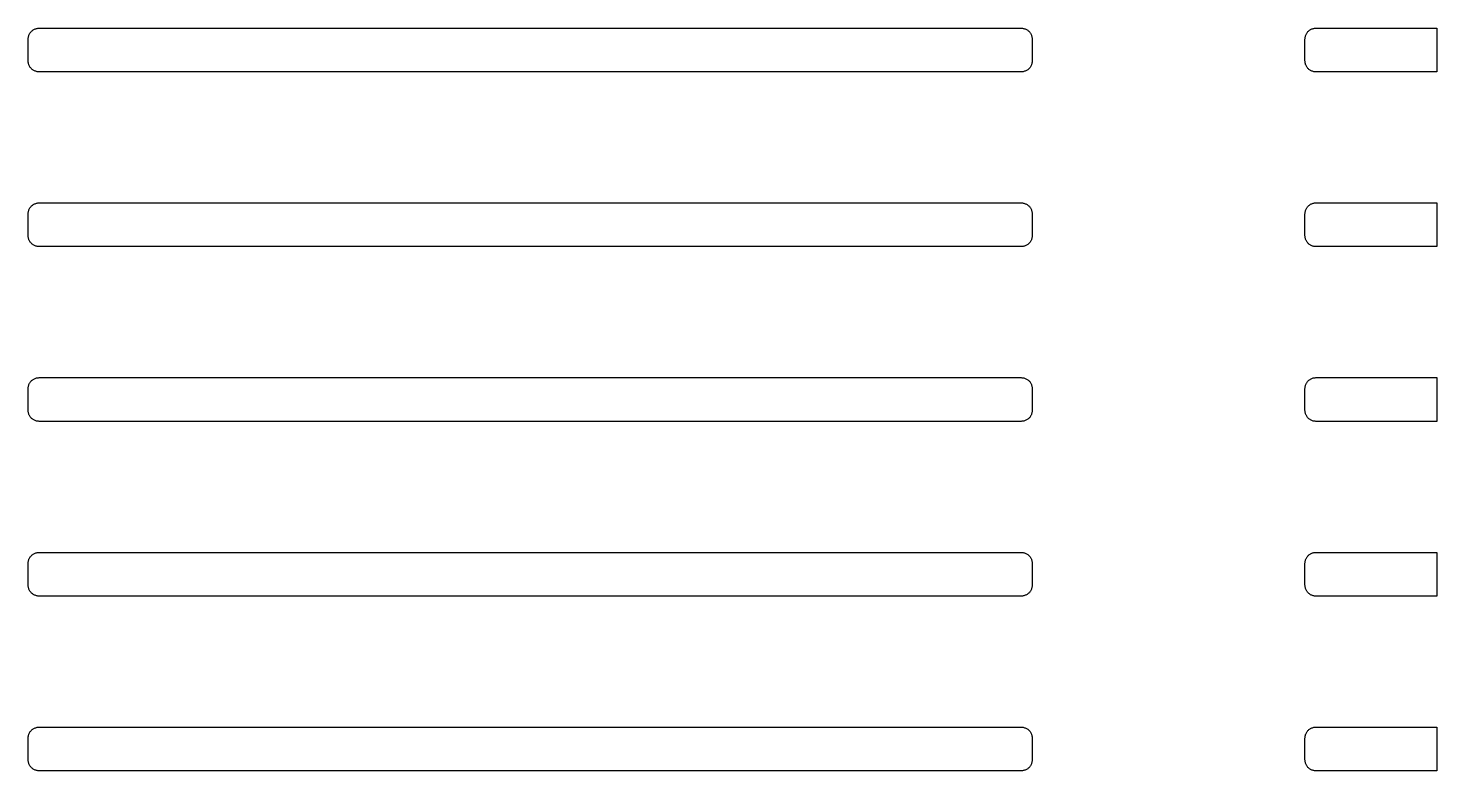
# Model space of a CAD drawing. Header units: metres. Extents: x -163 to 163, y -163 to 163.
# Drawn here: x -44.7 to -5.97, y 99.6 to 120 of the extents above; entities that cross this region are included whole.
import ezdxf

# ---------------------------------------------------------------- set-up
doc = ezdxf.new("R2010")
doc.units = ezdxf.units.M

msp = doc.modelspace()

# ---------------------------------------------------------------- linework, layer by layer
for p, q in [((-44.6989, 119.701), (-44.6983, 119.72)), ((-44.6989, 119.101), (-44.6989, 119.701)), ((-44.6983, 119.72), (-44.6966, 119.739)), ((-44.6966, 119.739), (-44.6936, 119.757)), ((-44.6936, 119.757), (-44.6895, 119.776)), ((-44.6895, 119.776), (-44.6843, 119.794)), ((-44.6843, 119.794), (-44.6779, 119.811)), ((-44.6779, 119.811), (-44.6704, 119.829)), ((-44.6704, 119.829), (-44.6618, 119.846)), ((-44.6618, 119.846), (-44.6523, 119.862)), ((-44.6523, 119.862), (-44.6416, 119.877)), ((-44.6416, 119.877), (-44.6301, 119.892)), ((-44.6301, 119.892), (-44.6176, 119.906)), ((-44.6176, 119.906), (-44.6043, 119.92)), ((-44.6043, 119.92), (-44.5902, 119.932)), ((-44.5902, 119.932), (-44.5753, 119.944)), ((-44.5753, 119.944), (-44.5597, 119.954)), ((-44.5597, 119.954), (-44.5435, 119.964)), ((-44.5435, 119.964), (-44.5267, 119.972)), ((-44.5267, 119.972), (-44.5094, 119.98)), ((-44.5094, 119.98), (-44.4917, 119.986)), ((-44.4917, 119.986), (-44.4736, 119.992)), ((-44.4736, 119.992), (-44.4552, 119.996)), ((-44.4552, 119.996), (-44.4366, 119.999)), ((-44.4366, 119.999), (-44.4178, 120)), ((-44.4178, 120), (-44.3989, 120.001)), ((-44.3989, 120.001), (-17.3989, 120.001)), ((-17.3989, 120.001), (-17.3801, 120)), ((-17.3801, 120), (-17.3613, 119.999)), ((-17.3613, 119.999), (-17.3427, 119.996)), ((-17.3427, 119.996), (-17.3243, 119.992)), ((-17.3243, 119.992), (-17.3062, 119.986)), ((-17.3062, 119.986), (-17.2885, 119.98)), ((-17.2885, 119.98), (-17.2712, 119.972)), ((-17.2712, 119.972), (-17.2544, 119.964)), ((-17.2544, 119.964), (-17.2382, 119.954)), ((-17.2382, 119.954), (-17.2226, 119.944)), ((-17.2226, 119.944), (-17.2077, 119.932)), ((-17.2077, 119.932), (-17.1936, 119.92)), ((-17.1936, 119.92), (-17.1803, 119.906)), ((-17.1803, 119.906), (-17.1678, 119.892)), ((-17.1678, 119.892), (-17.1562, 119.877)), ((-17.1562, 119.877), (-17.1456, 119.862)), ((-17.1456, 119.862), (-17.1361, 119.846)), ((-17.1361, 119.846), (-17.1275, 119.829)), ((-17.1275, 119.829), (-17.12, 119.811)), ((-17.12, 119.811), (-17.1136, 119.794)), ((-17.1136, 119.794), (-17.1084, 119.776)), ((-17.1084, 119.776), (-17.1043, 119.757)), ((-17.1043, 119.757), (-17.1013, 119.739)), ((-17.1013, 119.739), (-17.0995, 119.72)), ((-17.0995, 119.72), (-17.099, 119.701)), ((-17.099, 119.701), (-17.099, 119.101)), ((-9.59894, 119.701), (-9.59836, 119.72)), ((-9.59894, 119.101), (-9.59894, 119.701)), ((-9.59836, 119.72), (-9.59657, 119.739)), ((-9.59657, 119.739), (-9.59363, 119.757)), ((-9.59363, 119.757), (-9.58952, 119.776)), ((-9.58952, 119.776), (-9.58426, 119.794)), ((-9.58426, 119.794), (-9.57788, 119.811)), ((-9.57788, 119.811), (-9.57039, 119.829)), ((-9.57039, 119.829), (-9.56184, 119.846)), ((-9.56184, 119.846), (-9.55225, 119.862)), ((-9.55225, 119.862), (-9.54166, 119.877)), ((-9.54166, 119.877), (-9.53011, 119.892)), ((-9.53011, 119.892), (-9.51764, 119.906)), ((-9.51764, 119.906), (-9.5043, 119.92)), ((-9.5043, 119.92), (-9.49017, 119.932)), ((-9.49017, 119.932), (-9.47528, 119.944)), ((-9.47528, 119.944), (-9.45969, 119.954)), ((-9.45969, 119.954), (-9.44347, 119.964)), ((-9.44347, 119.964), (-9.42668, 119.972)), ((-9.42668, 119.972), (-9.40938, 119.98)), ((-9.40938, 119.98), (-9.39165, 119.986)), ((-9.39165, 119.986), (-9.37355, 119.992)), ((-9.37355, 119.992), (-9.35516, 119.996)), ((-9.35516, 119.996), (-9.33655, 119.999)), ((-9.33655, 119.999), (-9.31778, 120)), ((-9.31778, 120), (-9.29895, 120.001)), ((-9.29895, 120.001), (-5.97498, 120.001)), ((-5.97498, 120.001), (-5.97498, 118.801)), ((-44.6983, 119.082), (-44.6989, 119.101)), ((-44.6966, 119.063), (-44.6983, 119.082)), ((-44.6936, 119.045), (-44.6966, 119.063)), ((-44.6895, 119.026), (-44.6936, 119.045)), ((-44.6843, 119.008), (-44.6895, 119.026)), ((-44.6779, 118.991), (-44.6843, 119.008)), ((-44.6704, 118.973), (-44.6779, 118.991)), ((-44.6618, 118.957), (-44.6704, 118.973)), ((-44.6523, 118.94), (-44.6618, 118.957)), ((-44.6416, 118.925), (-44.6523, 118.94)), ((-44.6301, 118.91), (-44.6416, 118.925)), ((-44.6176, 118.896), (-44.6301, 118.91)), ((-44.6043, 118.882), (-44.6176, 118.896)), ((-17.1803, 118.896), (-17.1936, 118.882)), ((-17.1678, 118.91), (-17.1803, 118.896)), ((-17.1562, 118.925), (-17.1678, 118.91)), ((-17.1456, 118.94), (-17.1562, 118.925)), ((-17.1361, 118.957), (-17.1456, 118.94)), ((-17.1275, 118.973), (-17.1361, 118.957)), ((-17.12, 118.991), (-17.1275, 118.973)), ((-17.1136, 119.008), (-17.12, 118.991)), ((-17.1084, 119.026), (-17.1136, 119.008)), ((-17.1043, 119.045), (-17.1084, 119.026)), ((-17.1013, 119.063), (-17.1043, 119.045)), ((-17.0995, 119.082), (-17.1013, 119.063)), ((-17.099, 119.101), (-17.0995, 119.082)), ((-9.59836, 119.082), (-9.59894, 119.101)), ((-9.59657, 119.063), (-9.59836, 119.082)), ((-9.59363, 119.045), (-9.59657, 119.063)), ((-9.58952, 119.026), (-9.59363, 119.045)), ((-9.58426, 119.008), (-9.58952, 119.026)), ((-9.57788, 118.991), (-9.58426, 119.008)), ((-9.57039, 118.973), (-9.57788, 118.991)), ((-9.56184, 118.957), (-9.57039, 118.973)), ((-9.55225, 118.94), (-9.56184, 118.957)), ((-9.54166, 118.925), (-9.55225, 118.94)), ((-9.53011, 118.91), (-9.54166, 118.925)), ((-9.51764, 118.896), (-9.53011, 118.91)), ((-9.5043, 118.882), (-9.51764, 118.896)), ((-44.5902, 118.87), (-44.6043, 118.882)), ((-44.5753, 118.858), (-44.5902, 118.87)), ((-44.5597, 118.848), (-44.5753, 118.858)), ((-44.5435, 118.838), (-44.5597, 118.848)), ((-44.5267, 118.83), (-44.5435, 118.838)), ((-44.5094, 118.822), (-44.5267, 118.83)), ((-44.4917, 118.816), (-44.5094, 118.822)), ((-44.4736, 118.81), (-44.4917, 118.816)), ((-44.4552, 118.806), (-44.4736, 118.81)), ((-44.4366, 118.803), (-44.4552, 118.806)), ((-44.4178, 118.802), (-44.4366, 118.803)), ((-44.3989, 118.801), (-44.4178, 118.802)), ((-17.3989, 118.801), (-44.3989, 118.801)), ((-17.3801, 118.802), (-17.3989, 118.801)), ((-17.3613, 118.803), (-17.3801, 118.802)), ((-17.3427, 118.806), (-17.3613, 118.803)), ((-17.3243, 118.81), (-17.3427, 118.806)), ((-17.3062, 118.816), (-17.3243, 118.81)), ((-17.2885, 118.822), (-17.3062, 118.816)), ((-17.2712, 118.83), (-17.2885, 118.822)), ((-17.2544, 118.838), (-17.2712, 118.83)), ((-17.2382, 118.848), (-17.2544, 118.838)), ((-17.2226, 118.858), (-17.2382, 118.848)), ((-17.2077, 118.87), (-17.2226, 118.858)), ((-17.1936, 118.882), (-17.2077, 118.87)), ((-9.49017, 118.87), (-9.5043, 118.882)), ((-9.47528, 118.858), (-9.49017, 118.87)), ((-9.45969, 118.848), (-9.47528, 118.858)), ((-9.44347, 118.838), (-9.45969, 118.848)), ((-9.42668, 118.83), (-9.44347, 118.838)), ((-9.40938, 118.822), (-9.42668, 118.83)), ((-9.39165, 118.816), (-9.40938, 118.822)), ((-9.37355, 118.81), (-9.39165, 118.816)), ((-9.35516, 118.806), (-9.37355, 118.81)), ((-9.33655, 118.803), (-9.35516, 118.806)), ((-9.31778, 118.802), (-9.33655, 118.803)), ((-9.29895, 118.801), (-9.31778, 118.802)), ((-5.97498, 118.801), (-9.29895, 118.801)), ((-44.6843, 114.994), (-44.6779, 115.011)), ((-44.6779, 115.011), (-44.6704, 115.029)), ((-44.6704, 115.029), (-44.6618, 115.046)), ((-44.6618, 115.046), (-44.6523, 115.062)), ((-44.6523, 115.062), (-44.6416, 115.077)), ((-44.6416, 115.077), (-44.6301, 115.092)), ((-44.6301, 115.092), (-44.6176, 115.106)), ((-44.6176, 115.106), (-44.6043, 115.12)), ((-44.6043, 115.12), (-44.5902, 115.132)), ((-44.5902, 115.132), (-44.5753, 115.144)), ((-44.5753, 115.144), (-44.5597, 115.154)), ((-44.5597, 115.154), (-44.5435, 115.164)), ((-44.5435, 115.164), (-44.5267, 115.172)), ((-44.5267, 115.172), (-44.5094, 115.18)), ((-44.5094, 115.18), (-44.4917, 115.186)), ((-44.4917, 115.186), (-44.4736, 115.192)), ((-44.4736, 115.192), (-44.4552, 115.196)), ((-44.4552, 115.196), (-44.4366, 115.199)), ((-44.4366, 115.199), (-44.4178, 115.2)), ((-44.4178, 115.2), (-44.3989, 115.201)), ((-44.3989, 115.201), (-17.3989, 115.201)), ((-17.3989, 115.201), (-17.3801, 115.2)), ((-17.3801, 115.2), (-17.3613, 115.199)), ((-17.3613, 115.199), (-17.3427, 115.196)), ((-17.3427, 115.196), (-17.3243, 115.192)), ((-17.3243, 115.192), (-17.3062, 115.186)), ((-17.3062, 115.186), (-17.2885, 115.18)), ((-17.2885, 115.18), (-17.2712, 115.172)), ((-17.2712, 115.172), (-17.2544, 115.164)), ((-17.2544, 115.164), (-17.2382, 115.154)), ((-17.2382, 115.154), (-17.2226, 115.144)), ((-17.2226, 115.144), (-17.2077, 115.132)), ((-17.2077, 115.132), (-17.1936, 115.12)), ((-17.1936, 115.12), (-17.1803, 115.106)), ((-17.1803, 115.106), (-17.1678, 115.092)), ((-17.1678, 115.092), (-17.1562, 115.077)), ((-17.1562, 115.077), (-17.1456, 115.062)), ((-17.1456, 115.062), (-17.1361, 115.046)), ((-17.1361, 115.046), (-17.1275, 115.029)), ((-17.1275, 115.029), (-17.12, 115.011)), ((-17.12, 115.011), (-17.1136, 114.994)), ((-9.58426, 114.994), (-9.57788, 115.011)), ((-9.57788, 115.011), (-9.57039, 115.029)), ((-9.57039, 115.029), (-9.56184, 115.046)), ((-9.56184, 115.046), (-9.55225, 115.062)), ((-9.55225, 115.062), (-9.54166, 115.077)), ((-9.54166, 115.077), (-9.53011, 115.092)), ((-9.53011, 115.092), (-9.51764, 115.106)), ((-9.51764, 115.106), (-9.5043, 115.12)), ((-9.5043, 115.12), (-9.49017, 115.132)), ((-9.49017, 115.132), (-9.47528, 115.144)), ((-9.47528, 115.144), (-9.45969, 115.154)), ((-9.45969, 115.154), (-9.44347, 115.164)), ((-9.44347, 115.164), (-9.42668, 115.172)), ((-9.42668, 115.172), (-9.40938, 115.18)), ((-9.40938, 115.18), (-9.39165, 115.186)), ((-9.39165, 115.186), (-9.37355, 115.192)), ((-9.37355, 115.192), (-9.35516, 115.196)), ((-9.35516, 115.196), (-9.33655, 115.199)), ((-9.33655, 115.199), (-9.31778, 115.2)), ((-9.31778, 115.2), (-9.29895, 115.201)), ((-9.29895, 115.201), (-5.97498, 115.201)), ((-5.97498, 115.201), (-5.97498, 114.001)), ((-44.6989, 114.901), (-44.6983, 114.92)), ((-44.6989, 114.301), (-44.6989, 114.901)), ((-44.6983, 114.92), (-44.6966, 114.939)), ((-44.6966, 114.939), (-44.6936, 114.957)), ((-44.6936, 114.957), (-44.6895, 114.976)), ((-44.6895, 114.976), (-44.6843, 114.994)), ((-17.1136, 114.994), (-17.1084, 114.976)), ((-17.1084, 114.976), (-17.1043, 114.957)), ((-17.1043, 114.957), (-17.1013, 114.939)), ((-17.1013, 114.939), (-17.0995, 114.92)), ((-17.0995, 114.92), (-17.099, 114.901)), ((-17.099, 114.901), (-17.099, 114.301)), ((-9.59894, 114.901), (-9.59836, 114.92)), ((-9.59894, 114.301), (-9.59894, 114.901)), ((-9.59836, 114.92), (-9.59657, 114.939)), ((-9.59657, 114.939), (-9.59363, 114.957)), ((-9.59363, 114.957), (-9.58952, 114.976)), ((-9.58952, 114.976), (-9.58426, 114.994)), ((-44.6983, 114.282), (-44.6989, 114.301)), ((-44.6966, 114.263), (-44.6983, 114.282)), ((-44.6936, 114.245), (-44.6966, 114.263)), ((-44.6895, 114.226), (-44.6936, 114.245)), ((-17.1043, 114.245), (-17.1084, 114.226)), ((-17.1013, 114.263), (-17.1043, 114.245)), ((-17.0995, 114.282), (-17.1013, 114.263)), ((-17.099, 114.301), (-17.0995, 114.282)), ((-9.59836, 114.282), (-9.59894, 114.301)), ((-9.59657, 114.263), (-9.59836, 114.282)), ((-9.59363, 114.245), (-9.59657, 114.263)), ((-9.58952, 114.226), (-9.59363, 114.245)), ((-44.6843, 114.208), (-44.6895, 114.226)), ((-44.6779, 114.191), (-44.6843, 114.208)), ((-44.6704, 114.173), (-44.6779, 114.191)), ((-44.6618, 114.157), (-44.6704, 114.173)), ((-44.6523, 114.14), (-44.6618, 114.157)), ((-44.6416, 114.125), (-44.6523, 114.14)), ((-44.6301, 114.11), (-44.6416, 114.125)), ((-44.6176, 114.096), (-44.6301, 114.11)), ((-44.6043, 114.082), (-44.6176, 114.096)), ((-44.5902, 114.07), (-44.6043, 114.082)), ((-44.5753, 114.058), (-44.5902, 114.07)), ((-44.5597, 114.048), (-44.5753, 114.058)), ((-44.5435, 114.038), (-44.5597, 114.048)), ((-44.5267, 114.03), (-44.5435, 114.038)), ((-44.5094, 114.022), (-44.5267, 114.03)), ((-44.4917, 114.016), (-44.5094, 114.022)), ((-44.4736, 114.01), (-44.4917, 114.016)), ((-44.4552, 114.006), (-44.4736, 114.01)), ((-44.4366, 114.003), (-44.4552, 114.006)), ((-44.4178, 114.002), (-44.4366, 114.003)), ((-44.3989, 114.001), (-44.4178, 114.002)), ((-17.3989, 114.001), (-44.3989, 114.001)), ((-17.3801, 114.002), (-17.3989, 114.001)), ((-17.3613, 114.003), (-17.3801, 114.002)), ((-17.3427, 114.006), (-17.3613, 114.003)), ((-17.3243, 114.01), (-17.3427, 114.006)), ((-17.3062, 114.016), (-17.3243, 114.01)), ((-17.2885, 114.022), (-17.3062, 114.016)), ((-17.2712, 114.03), (-17.2885, 114.022)), ((-17.2544, 114.038), (-17.2712, 114.03)), ((-17.2382, 114.048), (-17.2544, 114.038)), ((-17.2226, 114.058), (-17.2382, 114.048)), ((-17.2077, 114.07), (-17.2226, 114.058)), ((-17.1936, 114.082), (-17.2077, 114.07)), ((-17.1803, 114.096), (-17.1936, 114.082)), ((-17.1678, 114.11), (-17.1803, 114.096)), ((-17.1562, 114.125), (-17.1678, 114.11)), ((-17.1456, 114.14), (-17.1562, 114.125)), ((-17.1361, 114.157), (-17.1456, 114.14)), ((-17.1275, 114.173), (-17.1361, 114.157)), ((-17.12, 114.191), (-17.1275, 114.173)), ((-17.1136, 114.208), (-17.12, 114.191)), ((-17.1084, 114.226), (-17.1136, 114.208)), ((-9.58426, 114.208), (-9.58952, 114.226)), ((-9.57788, 114.191), (-9.58426, 114.208)), ((-9.57039, 114.173), (-9.57788, 114.191)), ((-9.56184, 114.157), (-9.57039, 114.173)), ((-9.55225, 114.14), (-9.56184, 114.157)), ((-9.54166, 114.125), (-9.55225, 114.14)), ((-9.53011, 114.11), (-9.54166, 114.125)), ((-9.51764, 114.096), (-9.53011, 114.11)), ((-9.5043, 114.082), (-9.51764, 114.096)), ((-9.49017, 114.07), (-9.5043, 114.082)), ((-9.47528, 114.058), (-9.49017, 114.07)), ((-9.45969, 114.048), (-9.47528, 114.058)), ((-9.44347, 114.038), (-9.45969, 114.048)), ((-9.42668, 114.03), (-9.44347, 114.038)), ((-9.40938, 114.022), (-9.42668, 114.03)), ((-9.39165, 114.016), (-9.40938, 114.022)), ((-9.37355, 114.01), (-9.39165, 114.016)), ((-9.35516, 114.006), (-9.37355, 114.01)), ((-9.33655, 114.003), (-9.35516, 114.006)), ((-9.31778, 114.002), (-9.33655, 114.003)), ((-9.29895, 114.001), (-9.31778, 114.002)), ((-5.97498, 114.001), (-9.29895, 114.001)), ((-44.5597, 110.354), (-44.5435, 110.364)), ((-44.5435, 110.364), (-44.5267, 110.372)), ((-44.5267, 110.372), (-44.5094, 110.38)), ((-44.5094, 110.38), (-44.4917, 110.386)), ((-44.4917, 110.386), (-44.4736, 110.392)), ((-44.4736, 110.392), (-44.4552, 110.396)), ((-44.4552, 110.396), (-44.4366, 110.399)), ((-44.4366, 110.399), (-44.4178, 110.4)), ((-44.4178, 110.4), (-44.3989, 110.401)), ((-44.3989, 110.401), (-17.3989, 110.401)), ((-17.3989, 110.401), (-17.3801, 110.4)), ((-17.3801, 110.4), (-17.3613, 110.399)), ((-17.3613, 110.399), (-17.3427, 110.396)), ((-17.3427, 110.396), (-17.3243, 110.392)), ((-17.3243, 110.392), (-17.3062, 110.386)), ((-17.3062, 110.386), (-17.2885, 110.38)), ((-17.2885, 110.38), (-17.2712, 110.372)), ((-17.2712, 110.372), (-17.2544, 110.364)), ((-17.2544, 110.364), (-17.2382, 110.354)), ((-9.45969, 110.354), (-9.44347, 110.364)), ((-9.44347, 110.364), (-9.42668, 110.372)), ((-9.42668, 110.372), (-9.40938, 110.38)), ((-9.40938, 110.38), (-9.39165, 110.386)), ((-9.39165, 110.386), (-9.37355, 110.392)), ((-9.37355, 110.392), (-9.35516, 110.396)), ((-9.35516, 110.396), (-9.33655, 110.399)), ((-9.33655, 110.399), (-9.31778, 110.4)), ((-9.31778, 110.4), (-9.29895, 110.401)), ((-9.29895, 110.401), (-5.97498, 110.401)), ((-5.97498, 110.401), (-5.97498, 109.201)), ((-44.6989, 110.101), (-44.6983, 110.12)), ((-44.6989, 109.501), (-44.6989, 110.101)), ((-44.6983, 110.12), (-44.6966, 110.139)), ((-44.6966, 110.139), (-44.6936, 110.157)), ((-44.6936, 110.157), (-44.6895, 110.176)), ((-44.6895, 110.176), (-44.6843, 110.194)), ((-44.6843, 110.194), (-44.6779, 110.211)), ((-44.6779, 110.211), (-44.6704, 110.229)), ((-44.6704, 110.229), (-44.6618, 110.246)), ((-44.6618, 110.246), (-44.6523, 110.262)), ((-44.6523, 110.262), (-44.6416, 110.277)), ((-44.6416, 110.277), (-44.6301, 110.292)), ((-44.6301, 110.292), (-44.6176, 110.306)), ((-44.6176, 110.306), (-44.6043, 110.32)), ((-44.6043, 110.32), (-44.5902, 110.332)), ((-44.5902, 110.332), (-44.5753, 110.344)), ((-44.5753, 110.344), (-44.5597, 110.354)), ((-17.2382, 110.354), (-17.2226, 110.344)), ((-17.2226, 110.344), (-17.2077, 110.332)), ((-17.2077, 110.332), (-17.1936, 110.32)), ((-17.1936, 110.32), (-17.1803, 110.306)), ((-17.1803, 110.306), (-17.1678, 110.292)), ((-17.1678, 110.292), (-17.1562, 110.277)), ((-17.1562, 110.277), (-17.1456, 110.262)), ((-17.1456, 110.262), (-17.1361, 110.246)), ((-17.1361, 110.246), (-17.1275, 110.229)), ((-17.1275, 110.229), (-17.12, 110.211)), ((-17.12, 110.211), (-17.1136, 110.194)), ((-17.1136, 110.194), (-17.1084, 110.176)), ((-17.1084, 110.176), (-17.1043, 110.157)), ((-17.1043, 110.157), (-17.1013, 110.139)), ((-17.1013, 110.139), (-17.0995, 110.12)), ((-17.0995, 110.12), (-17.099, 110.101)), ((-17.099, 110.101), (-17.099, 109.501)), ((-9.59894, 110.101), (-9.59836, 110.12)), ((-9.59894, 109.501), (-9.59894, 110.101)), ((-9.59836, 110.12), (-9.59657, 110.139)), ((-9.59657, 110.139), (-9.59363, 110.157)), ((-9.59363, 110.157), (-9.58952, 110.176)), ((-9.58952, 110.176), (-9.58426, 110.194)), ((-9.58426, 110.194), (-9.57788, 110.211)), ((-9.57788, 110.211), (-9.57039, 110.229)), ((-9.57039, 110.229), (-9.56184, 110.246)), ((-9.56184, 110.246), (-9.55225, 110.262)), ((-9.55225, 110.262), (-9.54166, 110.277)), ((-9.54166, 110.277), (-9.53011, 110.292)), ((-9.53011, 110.292), (-9.51764, 110.306)), ((-9.51764, 110.306), (-9.5043, 110.32)), ((-9.5043, 110.32), (-9.49017, 110.332)), ((-9.49017, 110.332), (-9.47528, 110.344)), ((-9.47528, 110.344), (-9.45969, 110.354)), ((-44.6983, 109.482), (-44.6989, 109.501)), ((-44.6966, 109.463), (-44.6983, 109.482)), ((-44.6936, 109.445), (-44.6966, 109.463)), ((-44.6895, 109.426), (-44.6936, 109.445)), ((-44.6843, 109.408), (-44.6895, 109.426)), ((-44.6779, 109.391), (-44.6843, 109.408)), ((-44.6704, 109.373), (-44.6779, 109.391)), ((-44.6618, 109.357), (-44.6704, 109.373)), ((-44.6523, 109.34), (-44.6618, 109.357)), ((-44.6416, 109.325), (-44.6523, 109.34)), ((-44.6301, 109.31), (-44.6416, 109.325)), ((-44.6176, 109.296), (-44.6301, 109.31)), ((-44.6043, 109.282), (-44.6176, 109.296)), ((-44.5902, 109.27), (-44.6043, 109.282)), ((-44.5753, 109.258), (-44.5902, 109.27)), ((-44.5597, 109.248), (-44.5753, 109.258)), ((-44.5435, 109.238), (-44.5597, 109.248)), ((-44.5267, 109.23), (-44.5435, 109.238)), ((-44.5094, 109.222), (-44.5267, 109.23)), ((-44.4917, 109.216), (-44.5094, 109.222)), ((-44.4736, 109.21), (-44.4917, 109.216)), ((-44.4552, 109.206), (-44.4736, 109.21)), ((-44.4366, 109.203), (-44.4552, 109.206)), ((-44.4178, 109.202), (-44.4366, 109.203)), ((-44.3989, 109.201), (-44.4178, 109.202)), ((-17.3801, 109.202), (-17.3989, 109.201)), ((-17.3613, 109.203), (-17.3801, 109.202)), ((-17.3427, 109.206), (-17.3613, 109.203)), ((-17.3243, 109.21), (-17.3427, 109.206)), ((-17.3062, 109.216), (-17.3243, 109.21)), ((-17.2885, 109.222), (-17.3062, 109.216)), ((-17.2712, 109.23), (-17.2885, 109.222)), ((-17.2544, 109.238), (-17.2712, 109.23)), ((-17.2382, 109.248), (-17.2544, 109.238)), ((-17.2226, 109.258), (-17.2382, 109.248)), ((-17.2077, 109.27), (-17.2226, 109.258)), ((-17.1936, 109.282), (-17.2077, 109.27)), ((-17.1803, 109.296), (-17.1936, 109.282)), ((-17.1678, 109.31), (-17.1803, 109.296)), ((-17.1562, 109.325), (-17.1678, 109.31)), ((-17.1456, 109.34), (-17.1562, 109.325)), ((-17.1361, 109.357), (-17.1456, 109.34)), ((-17.1275, 109.373), (-17.1361, 109.357)), ((-17.12, 109.391), (-17.1275, 109.373)), ((-17.1136, 109.408), (-17.12, 109.391)), ((-17.1084, 109.426), (-17.1136, 109.408)), ((-17.1043, 109.445), (-17.1084, 109.426)), ((-17.1013, 109.463), (-17.1043, 109.445)), ((-17.0995, 109.482), (-17.1013, 109.463)), ((-17.099, 109.501), (-17.0995, 109.482)), ((-9.59836, 109.482), (-9.59894, 109.501)), ((-9.59657, 109.463), (-9.59836, 109.482)), ((-9.59363, 109.445), (-9.59657, 109.463)), ((-9.58952, 109.426), (-9.59363, 109.445)), ((-9.58426, 109.408), (-9.58952, 109.426)), ((-9.57788, 109.391), (-9.58426, 109.408)), ((-9.57039, 109.373), (-9.57788, 109.391)), ((-9.56184, 109.357), (-9.57039, 109.373)), ((-9.55225, 109.34), (-9.56184, 109.357)), ((-9.54166, 109.325), (-9.55225, 109.34)), ((-9.53011, 109.31), (-9.54166, 109.325)), ((-9.51764, 109.296), (-9.53011, 109.31)), ((-9.5043, 109.282), (-9.51764, 109.296)), ((-9.49017, 109.27), (-9.5043, 109.282)), ((-9.47528, 109.258), (-9.49017, 109.27)), ((-9.45969, 109.248), (-9.47528, 109.258)), ((-9.44347, 109.238), (-9.45969, 109.248)), ((-9.42668, 109.23), (-9.44347, 109.238)), ((-9.40938, 109.222), (-9.42668, 109.23)), ((-9.39165, 109.216), (-9.40938, 109.222)), ((-9.37355, 109.21), (-9.39165, 109.216)), ((-9.35516, 109.206), (-9.37355, 109.21)), ((-9.33655, 109.203), (-9.35516, 109.206)), ((-9.31778, 109.202), (-9.33655, 109.203)), ((-9.29895, 109.201), (-9.31778, 109.202)), ((-17.3989, 109.201), (-44.3989, 109.201)), ((-5.97498, 109.201), (-9.29895, 109.201)), ((-44.6983, 105.32), (-44.6966, 105.339)), ((-44.6966, 105.339), (-44.6936, 105.357)), ((-44.6936, 105.357), (-44.6895, 105.376)), ((-44.6895, 105.376), (-44.6843, 105.394)), ((-44.6843, 105.394), (-44.6779, 105.411)), ((-44.6779, 105.411), (-44.6704, 105.429)), ((-44.6704, 105.429), (-44.6618, 105.446)), ((-44.6618, 105.446), (-44.6523, 105.462)), ((-44.6523, 105.462), (-44.6416, 105.477)), ((-44.6416, 105.477), (-44.6301, 105.492)), ((-44.6301, 105.492), (-44.6176, 105.506)), ((-44.6176, 105.506), (-44.6043, 105.52)), ((-44.6043, 105.52), (-44.5902, 105.532)), ((-44.5902, 105.532), (-44.5753, 105.544)), ((-44.5753, 105.544), (-44.5597, 105.554)), ((-44.5597, 105.554), (-44.5435, 105.564)), ((-44.5435, 105.564), (-44.5267, 105.572)), ((-44.5267, 105.572), (-44.5094, 105.58)), ((-44.5094, 105.58), (-44.4917, 105.586)), ((-44.4917, 105.586), (-44.4736, 105.592)), ((-44.4736, 105.592), (-44.4552, 105.596)), ((-44.4552, 105.596), (-44.4366, 105.599)), ((-44.4366, 105.599), (-44.4178, 105.6)), ((-44.4178, 105.6), (-44.3989, 105.601)), ((-44.3989, 105.601), (-17.3989, 105.601)), ((-17.3989, 105.601), (-17.3801, 105.6)), ((-17.3801, 105.6), (-17.3613, 105.599)), ((-17.3613, 105.599), (-17.3427, 105.596)), ((-17.3427, 105.596), (-17.3243, 105.592)), ((-17.3243, 105.592), (-17.3062, 105.586)), ((-17.3062, 105.586), (-17.2885, 105.58)), ((-17.2885, 105.58), (-17.2712, 105.572)), ((-17.2712, 105.572), (-17.2544, 105.564)), ((-17.2544, 105.564), (-17.2382, 105.554)), ((-17.2382, 105.554), (-17.2226, 105.544)), ((-17.2226, 105.544), (-17.2077, 105.532)), ((-17.2077, 105.532), (-17.1936, 105.52)), ((-17.1936, 105.52), (-17.1803, 105.506)), ((-17.1803, 105.506), (-17.1678, 105.492)), ((-17.1678, 105.492), (-17.1562, 105.477)), ((-17.1562, 105.477), (-17.1456, 105.462)), ((-17.1456, 105.462), (-17.1361, 105.446)), ((-17.1361, 105.446), (-17.1275, 105.429)), ((-17.1275, 105.429), (-17.12, 105.411)), ((-17.12, 105.411), (-17.1136, 105.394)), ((-17.1136, 105.394), (-17.1084, 105.376)), ((-17.1084, 105.376), (-17.1043, 105.357)), ((-17.1043, 105.357), (-17.1013, 105.339)), ((-17.1013, 105.339), (-17.0995, 105.32)), ((-9.59836, 105.32), (-9.59657, 105.339)), ((-9.59657, 105.339), (-9.59363, 105.357)), ((-9.59363, 105.357), (-9.58952, 105.376)), ((-9.58952, 105.376), (-9.58426, 105.394)), ((-9.58426, 105.394), (-9.57788, 105.411)), ((-9.57788, 105.411), (-9.57039, 105.429)), ((-9.57039, 105.429), (-9.56184, 105.446)), ((-9.56184, 105.446), (-9.55225, 105.462)), ((-9.55225, 105.462), (-9.54166, 105.477)), ((-9.54166, 105.477), (-9.53011, 105.492)), ((-9.53011, 105.492), (-9.51764, 105.506)), ((-9.51764, 105.506), (-9.5043, 105.52)), ((-9.5043, 105.52), (-9.49017, 105.532)), ((-9.49017, 105.532), (-9.47528, 105.544)), ((-9.47528, 105.544), (-9.45969, 105.554)), ((-9.45969, 105.554), (-9.44347, 105.564)), ((-9.44347, 105.564), (-9.42668, 105.572)), ((-9.42668, 105.572), (-9.40938, 105.58)), ((-9.40938, 105.58), (-9.39165, 105.586)), ((-9.39165, 105.586), (-9.37355, 105.592)), ((-9.37355, 105.592), (-9.35516, 105.596)), ((-9.35516, 105.596), (-9.33655, 105.599)), ((-9.33655, 105.599), (-9.31778, 105.6)), ((-9.31778, 105.6), (-9.29895, 105.601)), ((-9.29895, 105.601), (-5.97498, 105.601)), ((-5.97498, 105.601), (-5.97498, 104.401)), ((-44.6989, 105.301), (-44.6983, 105.32)), ((-44.6989, 104.701), (-44.6989, 105.301)), ((-17.0995, 105.32), (-17.099, 105.301)), ((-17.099, 105.301), (-17.099, 104.701)), ((-9.59894, 105.301), (-9.59836, 105.32)), ((-9.59894, 104.701), (-9.59894, 105.301)), ((-44.6983, 104.682), (-44.6989, 104.701)), ((-44.6966, 104.663), (-44.6983, 104.682)), ((-44.6936, 104.645), (-44.6966, 104.663)), ((-44.6895, 104.626), (-44.6936, 104.645)), ((-44.6843, 104.608), (-44.6895, 104.626)), ((-44.6779, 104.591), (-44.6843, 104.608)), ((-44.6704, 104.573), (-44.6779, 104.591)), ((-44.6618, 104.557), (-44.6704, 104.573)), ((-44.6523, 104.54), (-44.6618, 104.557)), ((-17.1361, 104.557), (-17.1456, 104.54)), ((-17.1275, 104.573), (-17.1361, 104.557)), ((-17.12, 104.591), (-17.1275, 104.573)), ((-17.1136, 104.608), (-17.12, 104.591)), ((-17.1084, 104.626), (-17.1136, 104.608)), ((-17.1043, 104.645), (-17.1084, 104.626)), ((-17.1013, 104.663), (-17.1043, 104.645)), ((-17.0995, 104.682), (-17.1013, 104.663)), ((-17.099, 104.701), (-17.0995, 104.682)), ((-9.59836, 104.682), (-9.59894, 104.701)), ((-9.59657, 104.663), (-9.59836, 104.682)), ((-9.59363, 104.645), (-9.59657, 104.663)), ((-9.58952, 104.626), (-9.59363, 104.645)), ((-9.58426, 104.608), (-9.58952, 104.626)), ((-9.57788, 104.591), (-9.58426, 104.608)), ((-9.57039, 104.573), (-9.57788, 104.591)), ((-9.56184, 104.557), (-9.57039, 104.573)), ((-9.55225, 104.54), (-9.56184, 104.557)), ((-44.6416, 104.525), (-44.6523, 104.54)), ((-44.6301, 104.51), (-44.6416, 104.525)), ((-44.6176, 104.496), (-44.6301, 104.51)), ((-44.6043, 104.482), (-44.6176, 104.496)), ((-44.5902, 104.47), (-44.6043, 104.482)), ((-44.5753, 104.458), (-44.5902, 104.47)), ((-44.5597, 104.448), (-44.5753, 104.458)), ((-44.5435, 104.438), (-44.5597, 104.448)), ((-44.5267, 104.43), (-44.5435, 104.438)), ((-44.5094, 104.422), (-44.5267, 104.43)), ((-44.4917, 104.416), (-44.5094, 104.422)), ((-44.4736, 104.41), (-44.4917, 104.416)), ((-44.4552, 104.406), (-44.4736, 104.41)), ((-44.4366, 104.403), (-44.4552, 104.406)), ((-44.4178, 104.402), (-44.4366, 104.403)), ((-44.3989, 104.401), (-44.4178, 104.402)), ((-17.3989, 104.401), (-44.3989, 104.401)), ((-17.3801, 104.402), (-17.3989, 104.401)), ((-17.3613, 104.403), (-17.3801, 104.402)), ((-17.3427, 104.406), (-17.3613, 104.403)), ((-17.3243, 104.41), (-17.3427, 104.406)), ((-17.3062, 104.416), (-17.3243, 104.41)), ((-17.2885, 104.422), (-17.3062, 104.416)), ((-17.2712, 104.43), (-17.2885, 104.422)), ((-17.2544, 104.438), (-17.2712, 104.43)), ((-17.2382, 104.448), (-17.2544, 104.438)), ((-17.2226, 104.458), (-17.2382, 104.448)), ((-17.2077, 104.47), (-17.2226, 104.458)), ((-17.1936, 104.482), (-17.2077, 104.47)), ((-17.1803, 104.496), (-17.1936, 104.482)), ((-17.1678, 104.51), (-17.1803, 104.496)), ((-17.1562, 104.525), (-17.1678, 104.51)), ((-17.1456, 104.54), (-17.1562, 104.525)), ((-9.54166, 104.525), (-9.55225, 104.54)), ((-9.53011, 104.51), (-9.54166, 104.525)), ((-9.51764, 104.496), (-9.53011, 104.51)), ((-9.5043, 104.482), (-9.51764, 104.496)), ((-9.49017, 104.47), (-9.5043, 104.482)), ((-9.47528, 104.458), (-9.49017, 104.47)), ((-9.45969, 104.448), (-9.47528, 104.458)), ((-9.44347, 104.438), (-9.45969, 104.448)), ((-9.42668, 104.43), (-9.44347, 104.438)), ((-9.40938, 104.422), (-9.42668, 104.43)), ((-9.39165, 104.416), (-9.40938, 104.422)), ((-9.37355, 104.41), (-9.39165, 104.416)), ((-9.35516, 104.406), (-9.37355, 104.41)), ((-9.33655, 104.403), (-9.35516, 104.406)), ((-9.31778, 104.402), (-9.33655, 104.403)), ((-9.29895, 104.401), (-9.31778, 104.402)), ((-5.97498, 104.401), (-9.29895, 104.401)), ((-44.6416, 100.677), (-44.6301, 100.692)), ((-44.6301, 100.692), (-44.6176, 100.706)), ((-44.6176, 100.706), (-44.6043, 100.72)), ((-44.6043, 100.72), (-44.5902, 100.732)), ((-44.5902, 100.732), (-44.5753, 100.744)), ((-44.5753, 100.744), (-44.5597, 100.754)), ((-44.5597, 100.754), (-44.5435, 100.764)), ((-44.5435, 100.764), (-44.5267, 100.772)), ((-44.5267, 100.772), (-44.5094, 100.78)), ((-44.5094, 100.78), (-44.4917, 100.786)), ((-44.4917, 100.786), (-44.4736, 100.792)), ((-44.4736, 100.792), (-44.4552, 100.796)), ((-44.4552, 100.796), (-44.4366, 100.799)), ((-44.4366, 100.799), (-44.4178, 100.8)), ((-44.4178, 100.8), (-44.3989, 100.801)), ((-44.3989, 100.801), (-17.3989, 100.801)), ((-17.3989, 100.801), (-17.3801, 100.8)), ((-17.3801, 100.8), (-17.3613, 100.799)), ((-17.3613, 100.799), (-17.3427, 100.796)), ((-17.3427, 100.796), (-17.3243, 100.792)), ((-17.3243, 100.792), (-17.3062, 100.786)), ((-17.3062, 100.786), (-17.2885, 100.78)), ((-17.2885, 100.78), (-17.2712, 100.772)), ((-17.2712, 100.772), (-17.2544, 100.764)), ((-17.2544, 100.764), (-17.2382, 100.754)), ((-17.2382, 100.754), (-17.2226, 100.744)), ((-17.2226, 100.744), (-17.2077, 100.732)), ((-17.2077, 100.732), (-17.1936, 100.72)), ((-17.1936, 100.72), (-17.1803, 100.706)), ((-17.1803, 100.706), (-17.1678, 100.692)), ((-17.1678, 100.692), (-17.1562, 100.677)), ((-9.54166, 100.677), (-9.53011, 100.692)), ((-9.53011, 100.692), (-9.51764, 100.706)), ((-9.51764, 100.706), (-9.5043, 100.72)), ((-9.5043, 100.72), (-9.49017, 100.732)), ((-9.49017, 100.732), (-9.47528, 100.744)), ((-9.47528, 100.744), (-9.45969, 100.754)), ((-9.45969, 100.754), (-9.44347, 100.764)), ((-9.44347, 100.764), (-9.42668, 100.772)), ((-9.42668, 100.772), (-9.40938, 100.78)), ((-9.40938, 100.78), (-9.39165, 100.786)), ((-9.39165, 100.786), (-9.37355, 100.792)), ((-9.37355, 100.792), (-9.35516, 100.796)), ((-9.35516, 100.796), (-9.33655, 100.799)), ((-9.33655, 100.799), (-9.31778, 100.8)), ((-9.31778, 100.8), (-9.29895, 100.801)), ((-9.29895, 100.801), (-5.97498, 100.801)), ((-5.97498, 100.801), (-5.97498, 99.601)), ((-44.6989, 100.501), (-44.6983, 100.52)), ((-44.6989, 99.901), (-44.6989, 100.501)), ((-44.6983, 100.52), (-44.6966, 100.539)), ((-44.6966, 100.539), (-44.6936, 100.557)), ((-44.6936, 100.557), (-44.6895, 100.576)), ((-44.6895, 100.576), (-44.6843, 100.594)), ((-44.6843, 100.594), (-44.6779, 100.611)), ((-44.6779, 100.611), (-44.6704, 100.629)), ((-44.6704, 100.629), (-44.6618, 100.646)), ((-44.6618, 100.646), (-44.6523, 100.662)), ((-44.6523, 100.662), (-44.6416, 100.677)), ((-17.1562, 100.677), (-17.1456, 100.662)), ((-17.1456, 100.662), (-17.1361, 100.646)), ((-17.1361, 100.646), (-17.1275, 100.629)), ((-17.1275, 100.629), (-17.12, 100.611)), ((-17.12, 100.611), (-17.1136, 100.594)), ((-17.1136, 100.594), (-17.1084, 100.576)), ((-17.1084, 100.576), (-17.1043, 100.557)), ((-17.1043, 100.557), (-17.1013, 100.539)), ((-17.1013, 100.539), (-17.0995, 100.52)), ((-17.0995, 100.52), (-17.099, 100.501)), ((-17.099, 100.501), (-17.099, 99.901)), ((-9.59894, 100.501), (-9.59836, 100.52)), ((-9.59894, 99.901), (-9.59894, 100.501)), ((-9.59836, 100.52), (-9.59657, 100.539)), ((-9.59657, 100.539), (-9.59363, 100.557)), ((-9.59363, 100.557), (-9.58952, 100.576)), ((-9.58952, 100.576), (-9.58426, 100.594)), ((-9.58426, 100.594), (-9.57788, 100.611)), ((-9.57788, 100.611), (-9.57039, 100.629)), ((-9.57039, 100.629), (-9.56184, 100.646)), ((-9.56184, 100.646), (-9.55225, 100.662)), ((-9.55225, 100.662), (-9.54166, 100.677)), ((-44.6983, 99.8822), (-44.6989, 99.901)), ((-44.6966, 99.8634), (-44.6983, 99.8822)), ((-44.6936, 99.8448), (-44.6966, 99.8634)), ((-44.6895, 99.8264), (-44.6936, 99.8448)), ((-44.6843, 99.8083), (-44.6895, 99.8264)), ((-44.6779, 99.7906), (-44.6843, 99.8083)), ((-44.6704, 99.7733), (-44.6779, 99.7906)), ((-44.6618, 99.7565), (-44.6704, 99.7733)), ((-44.6523, 99.7403), (-44.6618, 99.7565)), ((-44.6416, 99.7247), (-44.6523, 99.7403)), ((-44.6301, 99.7098), (-44.6416, 99.7247)), ((-44.6176, 99.6957), (-44.6301, 99.7098)), ((-44.6043, 99.6824), (-44.6176, 99.6957)), ((-44.5902, 99.6699), (-44.6043, 99.6824)), ((-44.5753, 99.6583), (-44.5902, 99.6699)), ((-44.5597, 99.6478), (-44.5753, 99.6583)), ((-44.5435, 99.6382), (-44.5597, 99.6478)), ((-44.5267, 99.6296), (-44.5435, 99.6382)), ((-44.5094, 99.6221), (-44.5267, 99.6296)), ((-44.4917, 99.6157), (-44.5094, 99.6221)), ((-44.4736, 99.6105), (-44.4917, 99.6157)), ((-44.4552, 99.6064), (-44.4736, 99.6105)), ((-44.4366, 99.6034), (-44.4552, 99.6064)), ((-44.4178, 99.6016), (-44.4366, 99.6034)), ((-44.3989, 99.601), (-44.4178, 99.6016)), ((-17.3989, 99.601), (-44.3989, 99.601)), ((-17.3801, 99.6016), (-17.3989, 99.601)), ((-17.3613, 99.6034), (-17.3801, 99.6016)), ((-17.3427, 99.6064), (-17.3613, 99.6034)), ((-17.3243, 99.6105), (-17.3427, 99.6064)), ((-17.3062, 99.6157), (-17.3243, 99.6105)), ((-17.2885, 99.6221), (-17.3062, 99.6157)), ((-17.2712, 99.6296), (-17.2885, 99.6221)), ((-17.2544, 99.6382), (-17.2712, 99.6296)), ((-17.2382, 99.6478), (-17.2544, 99.6382)), ((-17.2226, 99.6583), (-17.2382, 99.6478)), ((-17.2077, 99.6699), (-17.2226, 99.6583)), ((-17.1936, 99.6824), (-17.2077, 99.6699)), ((-17.1803, 99.6957), (-17.1936, 99.6824)), ((-17.1678, 99.7098), (-17.1803, 99.6957)), ((-17.1562, 99.7247), (-17.1678, 99.7098)), ((-17.1456, 99.7403), (-17.1562, 99.7247)), ((-17.1361, 99.7565), (-17.1456, 99.7403)), ((-17.1275, 99.7733), (-17.1361, 99.7565)), ((-17.12, 99.7906), (-17.1275, 99.7733)), ((-17.1136, 99.8083), (-17.12, 99.7906)), ((-17.1084, 99.8264), (-17.1136, 99.8083)), ((-17.1043, 99.8448), (-17.1084, 99.8264)), ((-17.1013, 99.8634), (-17.1043, 99.8448)), ((-17.0995, 99.8822), (-17.1013, 99.8634)), ((-17.099, 99.901), (-17.0995, 99.8822)), ((-9.59836, 99.8822), (-9.59894, 99.901)), ((-9.59657, 99.8634), (-9.59836, 99.8822)), ((-9.59363, 99.8448), (-9.59657, 99.8634)), ((-9.58952, 99.8264), (-9.59363, 99.8448)), ((-9.58426, 99.8083), (-9.58952, 99.8264)), ((-9.57788, 99.7906), (-9.58426, 99.8083)), ((-9.57039, 99.7733), (-9.57788, 99.7906)), ((-9.56184, 99.7565), (-9.57039, 99.7733)), ((-9.55225, 99.7403), (-9.56184, 99.7565)), ((-9.54166, 99.7247), (-9.55225, 99.7403)), ((-9.53011, 99.7098), (-9.54166, 99.7247)), ((-9.51764, 99.6957), (-9.53011, 99.7098)), ((-9.5043, 99.6824), (-9.51764, 99.6957)), ((-9.49017, 99.6699), (-9.5043, 99.6824)), ((-9.47528, 99.6583), (-9.49017, 99.6699)), ((-9.45969, 99.6478), (-9.47528, 99.6583)), ((-9.44347, 99.6382), (-9.45969, 99.6478)), ((-9.42668, 99.6296), (-9.44347, 99.6382)), ((-9.40938, 99.6221), (-9.42668, 99.6296)), ((-9.39165, 99.6157), (-9.40938, 99.6221)), ((-9.37355, 99.6105), (-9.39165, 99.6157)), ((-9.35516, 99.6064), (-9.37355, 99.6105)), ((-9.33655, 99.6034), (-9.35516, 99.6064)), ((-9.31778, 99.6016), (-9.33655, 99.6034)), ((-9.29895, 99.601), (-9.31778, 99.6016)), ((-5.97498, 99.601), (-9.29895, 99.601))]:
    msp.add_line(p, q)

doc.saveas('drawing.dxf')
